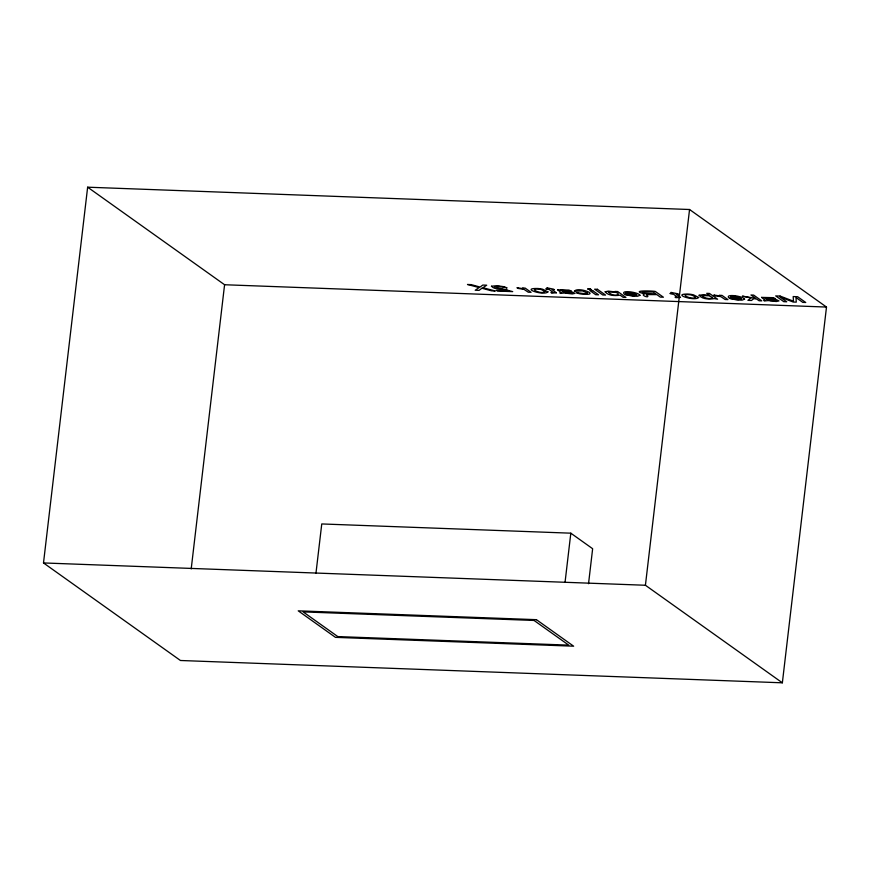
<?xml version="1.0" encoding="UTF-8"?>
<svg xmlns="http://www.w3.org/2000/svg" width="870" height="870" viewBox="0 0 870 870"><rect width="100%" height="100%" fill="white"/><g stroke="black" fill="none" stroke-linecap="round" stroke-linejoin="round"><path stroke-width="1.3" d="M43.5 562.944L87.642 187.191L689.551 209.507L826.5 307.056L782.358 682.809L180.449 660.493L43.5 562.944L645.42 585.26L782.358 682.809M191.204 568.915L224.58 284.74L87.642 187.191M315.973 573.145L321.759 523.947L570.818 533.179L592.644 548.72L588.533 583.716M565.043 582.378L570.818 533.179M645.42 585.26L689.551 209.507M224.58 284.74L826.5 307.056M642.332 292.015L644.996 293.364L655.926 293.973L653.152 292.005L642.332 292.015M557.659 289.819L561.335 292.744L559.791 292.896L560.53 293.418L564.228 293.005L572.286 293.951L575.048 293.353L572.003 291.918L560.65 290.243L571.318 291.026L568.904 290.091L557.659 289.819M761.609 297.388L765.285 300.313L763.74 300.454L764.469 300.976L768.177 300.574L776.236 301.509L778.998 300.922L775.953 299.487L764.589 297.801L775.268 298.595L772.843 297.649L761.609 297.388M646.345 294.604C652.119 299.215 639.287 295.343 644.518 293.832C628.869 290.036 652.946 290.819 655.317 291.45L663.408 297.214L660.308 297.105L656.839 294.625L646.345 294.604M626.041 292.82L626.28 293.527L635.546 293.875L631.065 292.603L626.041 292.82M730.669 296.703L730.909 297.409L740.174 297.747L735.694 296.485L730.669 296.703M587.37 293.07L587.25 293.527A3.676 0.772 6.7 0 1 585.553 293.842L576.212 292.57L578.05 293.331A6.112 1.283 6.7 0 0 581.508 294.093C602.834 296.094 577.952 285.991 574.385 291.265L582.356 290.863L587.37 293.07M699.121 295.245C702.025 299.28 709.529 299.519 714.259 298.595L717.598 299.226L709.463 293.44L706.744 293.331L709.681 295.43L703.841 294.625L699.121 295.245M605.161 291.776C607.967 295.833 615.416 295.941 620.125 295.169L623.137 297.312L625.943 297.42L617.711 291.548L614.992 291.45L615.775 292.005L608.326 291.124L605.161 291.776M547.948 291.874C543.837 296.115 519.597 287.992 537.845 288.492A7.351 1.544 6.7 0 1 542.706 289.231L547.948 291.874M698.686 297.464C694.575 301.705 670.335 293.581 688.594 294.082A7.351 1.544 6.7 0 1 693.444 294.821L698.686 297.464M702.34 295.582L702.188 296.039C704.559 298.192 710.725 299.693 712.617 297.518L708.919 295.746L702.34 295.582M544.881 291.483C541.956 295.05 527.622 288.079 538.269 289.09A4.078 0.859 6.7 0 1 541.466 289.645L544.881 291.483M695.619 297.072C692.694 300.639 678.361 293.668 689.007 294.68A4.078 0.859 6.7 0 1 692.205 295.234L695.619 297.072M556.354 292.798L551.7 293.07L550.917 292.516L553.233 292.472L549.264 289.547L545.794 288.873L548.459 288.971L546.806 287.796L553.548 289.155L554.364 289.732L552.102 289.645L556.354 292.798M680.481 297.399L675.827 297.681L675.044 297.116L677.36 297.072L673.402 294.147L669.922 293.473L672.586 293.571L670.944 292.396L677.686 293.755L678.491 294.332L676.229 294.256L680.481 297.399M639.961 295.3L637.492 296.257L632.436 296.148L625.204 294.549L633.719 295.68L636.883 294.995L624.182 293.984C620.158 289.59 638.787 292.233 639.961 295.3M744.589 299.171L742.121 300.139L737.064 300.03L729.821 298.432L738.347 299.552L741.512 298.878L728.81 297.866C724.786 293.462 743.415 296.115 744.589 299.171M491.474 286.241C494.954 290.395 503.599 288.361 508.645 290.841L496.465 290.395L497.401 291.058L512.713 291.624L494.551 286.817L499.043 286.415L507.079 287.981L504.317 286.741L496.737 285.686L491.474 286.241M608.369 292.048C615.786 299.65 626.15 291.189 608.369 292.048M753.735 298.551L751.506 300.487L747.928 300.346L750.984 297.964L742.382 296.159L755.671 298.345L750.962 294.995L753.659 295.093L761.761 300.868L759.064 300.759L756.846 299.182L753.735 298.551M481.904 288.242L479.065 290.384L475.216 290.243L479.12 287.578L467.494 284.479L471.181 284.62L480.077 287.046L482.817 285.055L486.7 285.197L482.97 287.72L495.313 290.982L491.572 290.841L481.904 288.242M571.938 293.027L566.609 293.027L562.15 291.428L571.938 293.027M775.888 300.585L770.548 300.585L766.089 298.997L775.888 300.585M518.433 288.47L516.943 287.731L523.522 288.731L522.5 288.003L525.165 288.101L531.07 292.309L528.264 292.2L523.99 289.351L518.433 288.47M715.281 295.778L713.802 295.028L720.371 296.028L719.359 295.3L722.024 295.398L727.929 299.606L725.123 299.508L720.849 296.648L715.281 295.778M590.447 289.036L587.587 288.938L591.567 289.84L590.447 289.036M597.451 289.297L594.645 289.199L602.747 294.963L605.553 295.071L597.451 289.297M780.086 296.072L775.692 295.909L783.794 301.683L786.73 301.792L779.846 296.92L793.201 302.031L796.268 302.14L796.017 297.518L802.771 302.379L805.729 302.488L797.627 296.724L793.19 296.561L793.462 301.194L780.086 296.072M592.666 290.623L589.817 290.515L595.689 294.702L598.538 294.81L592.666 290.623M536.42 619.668L298.236 610.838L335.461 637.362L573.645 646.192L536.42 619.668M534.071 620.451L303.141 611.893L337.799 636.579L568.73 645.138L534.071 620.451"/></g></svg>
